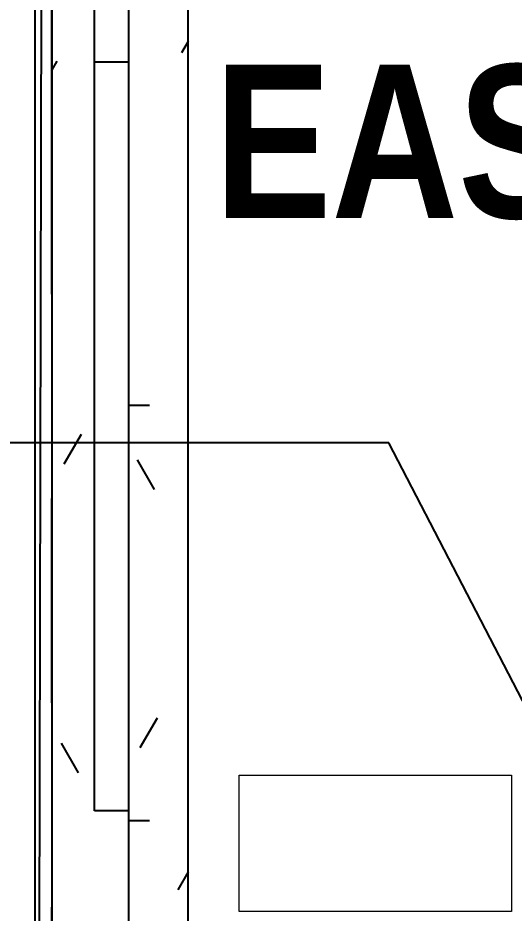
# Model space of a CAD drawing. Header units: millimetres. Extents: x -92759 to 184353, y -15225 to 86714.
# Drawn here: x -73583 to -72854, y 61891 to 63205 of the extents above; entities that cross this region are included whole.
import ezdxf

# ---------------------------------------------------------------- set-up
doc = ezdxf.new("R2010")
doc.units = ezdxf.units.MM
doc.linetypes.add('IDA - Dash 3mm', pattern=[900, 450, -450])
doc.linetypes.add('IDA - Grid Line', pattern=[2100, 1200, -300, 300, -300])
for name, color, linetype in [('0-1', 9, 'Continuous'), ('A-_ROOMNAME_A', 8, 'Continuous'), ('A-_WALL----_E', 8, 'Continuous'), ('A-_WALL----_H', 8, 'Continuous'), ('A-_WALL----_H-1', 9, 'Continuous'), ('A-_WIND----_E', 8, 'Continuous'), ('M-ACMV_FCU', 5, 'Continuous')]:
    doc.layers.add(name, color=color, linetype=linetype)
doc.layers.add('A-_WIND----_E-1', color=7, linetype='IDA - Dash 3mm', true_color=0x00007f)
doc.layers.add('S-_ANOTGRID_E-1', color=9, linetype='IDA - Grid Line', true_color=0x808080)
doc.layers.add('M-ACMV_Control Panel', color=7, linetype='Continuous', lineweight=25)
doc.layers.add('M-ACMV_CP_ HL', color=7, linetype='Continuous', lineweight=20)
doc.styles.add('Arial Narrow_B_1', font='ARIALNB.TTF', dxfattribs={"height": 300})

# ---------------------------------------------------------------- blocks, each defined once
blk = doc.blocks.new('IDA - Top Hung - 2 Panels - 1900L X 600H - B8-AW06-8765561-BLK8_RHH_1ST STOREY PLAN')
at = {"layer": 'A-_WIND----_E-1'}
for p, q in [((-950, 25), (950, 25)), ((-950, -25), (-950, 25)), ((950, -25), (-950, -25))]:
    blk.add_line(p, q, dxfattribs=at)
blk = doc.blocks.new('IDA - Top Hung - 2 Panels - 1900L X 600H - B8-AW07-10170837-BLK8_RHH_1ST STOREY PLAN')
at = {"layer": 'A-_WIND----_E'}
for p, q in [((-950, 25), (950, 25)), ((950, 25), (950, -25)), ((950, -25), (-950, -25))]:
    blk.add_line(p, q, dxfattribs=at)
blk = doc.blocks.new('A$Cb2bf8f38')
at = {"layer": 'A-_WALL----_H'}
h = blk.add_hatch(dxfattribs=at)
h.set_pattern_fill('FP_3', color=256, style=0, pattern_type=2)
h.set_pattern_definition([(0, (-11870.95, 40538.3), (1219.2, 304.8), [50.292, -864.108, 50.292, -864.108, -4876.8]), (0, (-11870.95, 40538.3), (1219.2, 304.8), [-1828.8, 50.292, -1778.508, 50.292, -864.108, -2133.6]), (0, (-11870.95, 40538.3), (1219.2, 304.8), [-4572, 50.292, -559.308, 50.292, -1473.708]), (120, (-11413.75, 40690.7), (-873.5645, 903.458), [50.292, -864.108, 50.292, -864.108, -4876.8]), (120, (-11413.75, 40690.7), (-873.5645, 903.458), [-1828.8, 50.292, -1778.508, 50.292, -864.108, -2133.6]), (120, (-11413.75, 40690.7), (-873.5645, 903.458), [-4572, 50.292, -559.308, 50.292, -1473.708]), (240, (-11261.35, 41300.3), (-345.6355, -1208.258), [50.292, -864.108, 50.292, -864.108, -4876.8]), (240, (-11261.35, 41300.3), (-345.6355, -1208.258), [-1828.8, 50.292, -1778.508, 50.292, -864.108, -2133.6]), (240, (-11261.35, 41300.3), (-345.6355, -1208.258), [-4572, 50.292, -559.308, 50.292, -1473.708])])
h.paths.add_polyline_path([(-30625, 26375), (-30600, 26375), (-30600, 26725), (-30512.5, 26725), (-30512.5, 26750), (-30625, 26750)])
h.paths.add_polyline_path([(-30512.5, 28350), (-30512.5, 28375), (-30600, 28375), (-30600, 32600), (-30625, 32600), (-30625, 28350), (-30530.2, 28350)])
at = {"layer": 'A-_WALL----_H-1'}
h = blk.add_hatch(dxfattribs=at)
h.set_pattern_fill('FP_1', color=256, style=0, pattern_type=2)
h.set_pattern_definition([(0, (-11870.95, 40538.29), (609.6, 152.4), [50.292, -406.908, 50.292, -406.908, -2438.4]), (0, (-11870.95, 40538.29), (609.6, 152.4), [-914.4, 50.292, -864.108, 50.292, -406.908, -1066.8]), (0, (-11870.95, 40538.29), (609.6, 152.4), [-2286, 50.292, -254.508, 50.292, -711.708]), (120, (-11642.35, 40614.49), (-436.7823, 451.7291), [50.292, -406.908, 50.292, -406.908, -2438.4]), (120, (-11642.35, 40614.49), (-436.7823, 451.7291), [-914.4, 50.292, -864.108, 50.292, -406.908, -1066.8]), (120, (-11642.35, 40614.49), (-436.7823, 451.7291), [-2286, 50.292, -254.508, 50.292, -711.708]), (240, (-11566.15, 40919.29), (-172.8177, -604.1291), [50.292, -406.908, 50.292, -406.908, -2438.4]), (240, (-11566.15, 40919.29), (-172.8177, -604.1291), [-914.4, 50.292, -864.108, 50.292, -406.908, -1066.8]), (240, (-11566.15, 40919.29), (-172.8177, -604.1291), [-2286, 50.292, -254.508, 50.292, -711.708])])
h.paths.add_polyline_path([(-30600, 26400), (-30400, 26400), (-30400, 26750), (-30512.5, 26750), (-30512.5, 26725), (-30600, 26725)])
h.paths.add_polyline_path([(-30400, 28350), (-30400, 32600), (-30487.5, 32600), (-30487.5, 31850), (-30537.5, 31850), (-30537.5, 32600), (-30600, 32600), (-30600, 28375), (-30512.5, 28375), (-30512.5, 28350), (-30495.2, 28350)])
h.paths.add_polyline_path([(-30527.8, 28700), (-30537.5, 28700), (-30537.5, 31400), (-30487.5, 31400), (-30487.5, 28700), (-30521.2, 28700)])
blk.add_lwpolyline([(-2385, -9825), (-2385, -5100), (7400, -5125), (7400, 46800), (-18575, 46800), (-18575, 38037.5), (-30600, 38100), (-30625, 26375), (-28100, 26375), (-28100, -2400), (-10500, -2425), (-10500, -9800), (-2385, -9825)], close=True)
at = {"layer": 'A-_ROOMNAME_A'}
for p, q in [((-30105.4, 30040.2), (-32442, 30040.2)), ((-29043.8, 27994.5), (-30105.4, 30040.2))]:
    blk.add_line(p, q, dxfattribs=at)
at = {"layer": 'A-_WALL----_E'}
for p, q in [((-30625, 32600), (-30625, 26375)), ((-30600, 32600), (-30600, 28375)), ((-30400, 26600), (-30400, 32600))]:
    blk.add_line(p, q, dxfattribs=at)
at = {"layer": 'S-_ANOTGRID_E-1'}
blk.add_line((-30600, -20141.4), (-30600, 53272.8), dxfattribs=at)
at = {"layer": 'A-_WIND----_E', "rotation": 270}
blk.add_blockref('IDA - Top Hung - 2 Panels - 1900L X 600H - B8-AW07-10170837-BLK8_RHH_1ST STOREY PLAN', (-30512.5, 30450), dxfattribs=at)
at = {"layer": 'A-_WIND----_E-1', "rotation": 270}
blk.add_blockref('IDA - Top Hung - 2 Panels - 1900L X 600H - B8-AW06-8765561-BLK8_RHH_1ST STOREY PLAN', (-30512.5, 29650), dxfattribs=at)
at = {"layer": 'A-_ROOMNAME_A', "insert": (-30361.4, 30595.5), "char_height": 225, "width": 2140.506, "attachment_point": 1, "style": 'Arial Narrow_B_1'}
blk.add_mtext('EAS F TOILET', dxfattribs=at)
blk = doc.blocks.new('A$Ce886c8c0')
at = {"layer": 'M-ACMV_Control Panel', "lineweight": 5}
blk.add_lwpolyline([(200, -200), (200, 200), (0, 200), (0, -200)], close=True, dxfattribs=at)
blk.add_solid([(0, -200), (200, -200), (200, 200), (0, -200)], dxfattribs=at)
blk = doc.blocks.new('ACMV_B8L1_R9')
at = {"layer": 'M-ACMV_CP_ HL', "lineweight": 5, "xscale": -1.000000000000008, "rotation": 90}
blk.add_blockref('A$Ce886c8c0', (216745, -47860.9), dxfattribs=at)

msp = doc.modelspace()

# ---------------------------------------------------------------- block references
at = {"layer": '0-1'}
msp.add_blockref('A$Cb2bf8f38', (-42933, 32541.2), dxfattribs=at)

# ---------------------------------------------------------------- next in the draw order: block references
at = {"layer": 'M-ACMV_FCU', "color": 5}
msp.add_blockref('ACMV_B8L1_R9', (-289803, 109954.6), dxfattribs=at)

doc.saveas('drawing.dxf')
